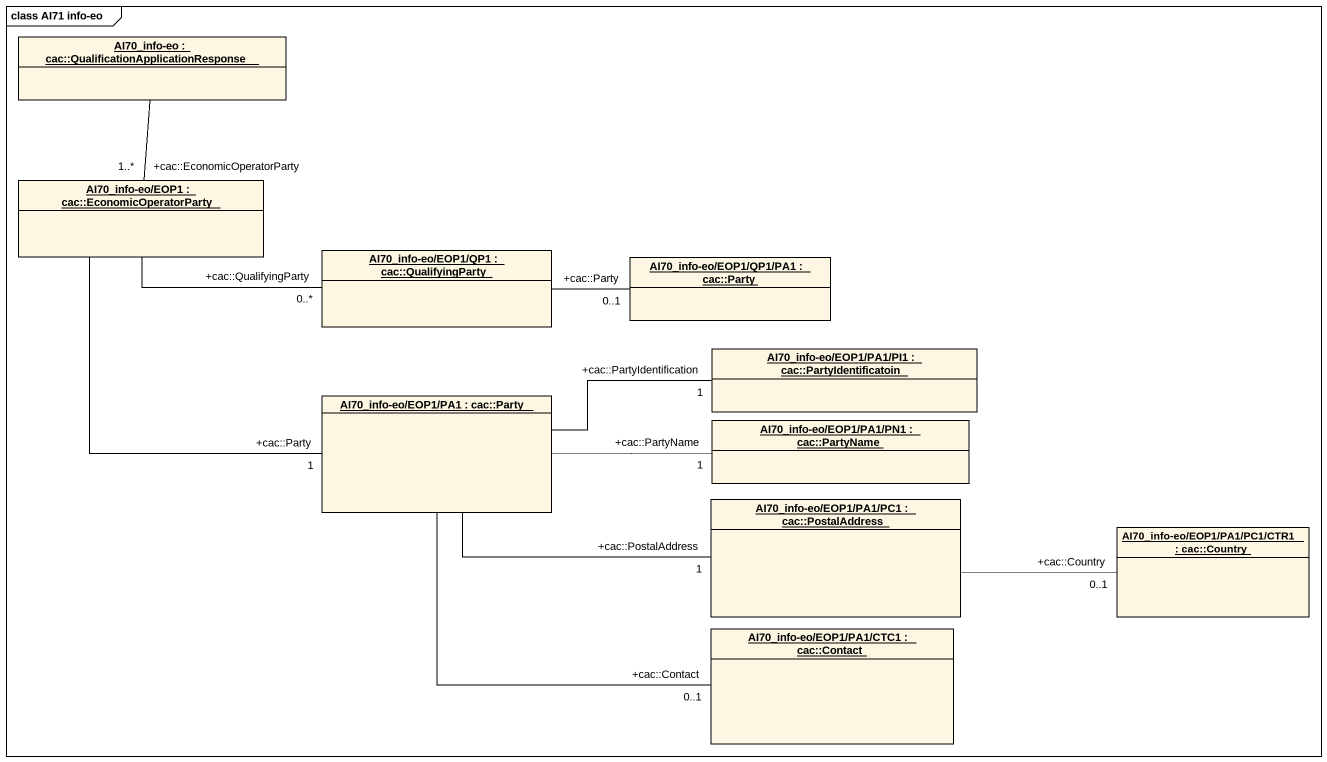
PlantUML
@startuml
mainframe class AI71 info-eo
hide circle
hide empty members
object "AI70_info-eo : cac::QualificationApplicationResponse" as AI70_info_eo
object "AI70_info-eo/EOP1 : cac::EconomicOperatorParty" as AI70_info_eo_EOP1
object "AI70_info-eo/EOP1/QP1 : cac::QualifyingParty" as AI70_info_eo_EOP1_QP1
object "AI70_info-eo/EOP1/QP1/PA1 : cac::Party" as AI70_info_eo_EOP1_QP1_PA1
object "AI70_info-eo/EOP1/PA1/PI1 : cac::PartyIdentificatoin" as AI70_info_eo_EOP1_PA1_PI1
object "AI70_info-eo/EOP1/PA1 : cac::Party" as AI70_info_eo_EOP1_PA1
object "AI70_info-eo/EOP1/PA1/PN1 : cac::PartyName" as AI70_info_eo_EOP1_PA1_PN1
object "AI70_info-eo/EOP1/PA1/PC1 : cac::PostalAddress" as AI70_info_eo_EOP1_PA1_PC1
object "AI70_info-eo/EOP1/PA1/PC1/CTR1 : cac::Country" as AI70_info_eo_EOP1_PA1_PC1_2
object "AI70_info-eo/EOP1/PA1/CTC1 : cac::Contact" as AI70_info_eo_EOP1_PA1_CTC1
AI70_info_eo -- "+cac::EconomicOperatorParty\n1..*" AI70_info_eo_EOP1
AI70_info_eo_EOP1 -right- "+cac::QualifyingParty\n0..*" AI70_info_eo_EOP1_QP1
AI70_info_eo_EOP1 -- "+cac::Party\n1" AI70_info_eo_EOP1_PA1
AI70_info_eo_EOP1_QP1 -right- "+cac::Party\n0..1" AI70_info_eo_EOP1_QP1_PA1
AI70_info_eo_EOP1_PA1 -right- "+cac::PartyIdentification\n1" AI70_info_eo_EOP1_PA1_PI1
AI70_info_eo_EOP1_PA1 -right- "+cac::PartyName\n1" AI70_info_eo_EOP1_PA1_PN1
AI70_info_eo_EOP1_PA1 -right- "+cac::PostalAddress\n1" AI70_info_eo_EOP1_PA1_PC1
AI70_info_eo_EOP1_PA1 -right- "+cac::Contact\n0..1" AI70_info_eo_EOP1_PA1_CTC1
AI70_info_eo_EOP1_PA1_PC1 -right- "+cac::Country\n0..1" AI70_info_eo_EOP1_PA1_PC1_2
@enduml
